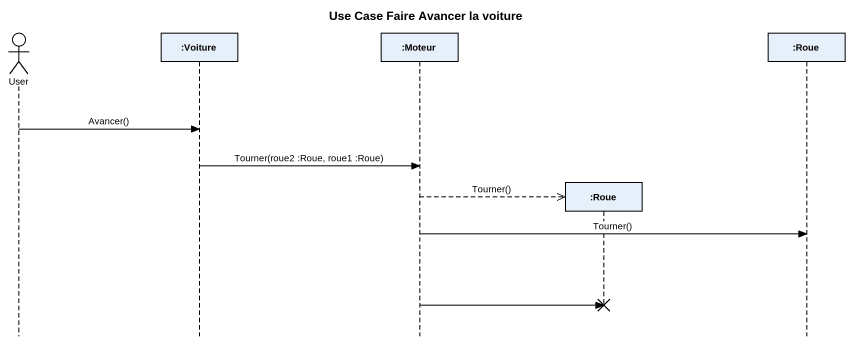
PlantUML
@startuml
title Use Case Faire Avancer la voiture
hide footbox
actor User
participant ":Voiture" as Voiture
participant ":Moteur" as Moteur
participant ":Roue" as Roue
participant ":Roue" as Roue_2

User -> Voiture : Avancer()
Voiture -> Moteur : Tourner(roue2 :Roue, roue1 :Roue)
Moteur -->> Roue ** : Tourner()
Moteur -> Roue_2 : Tourner()
Moteur -> Roue !!
@enduml
